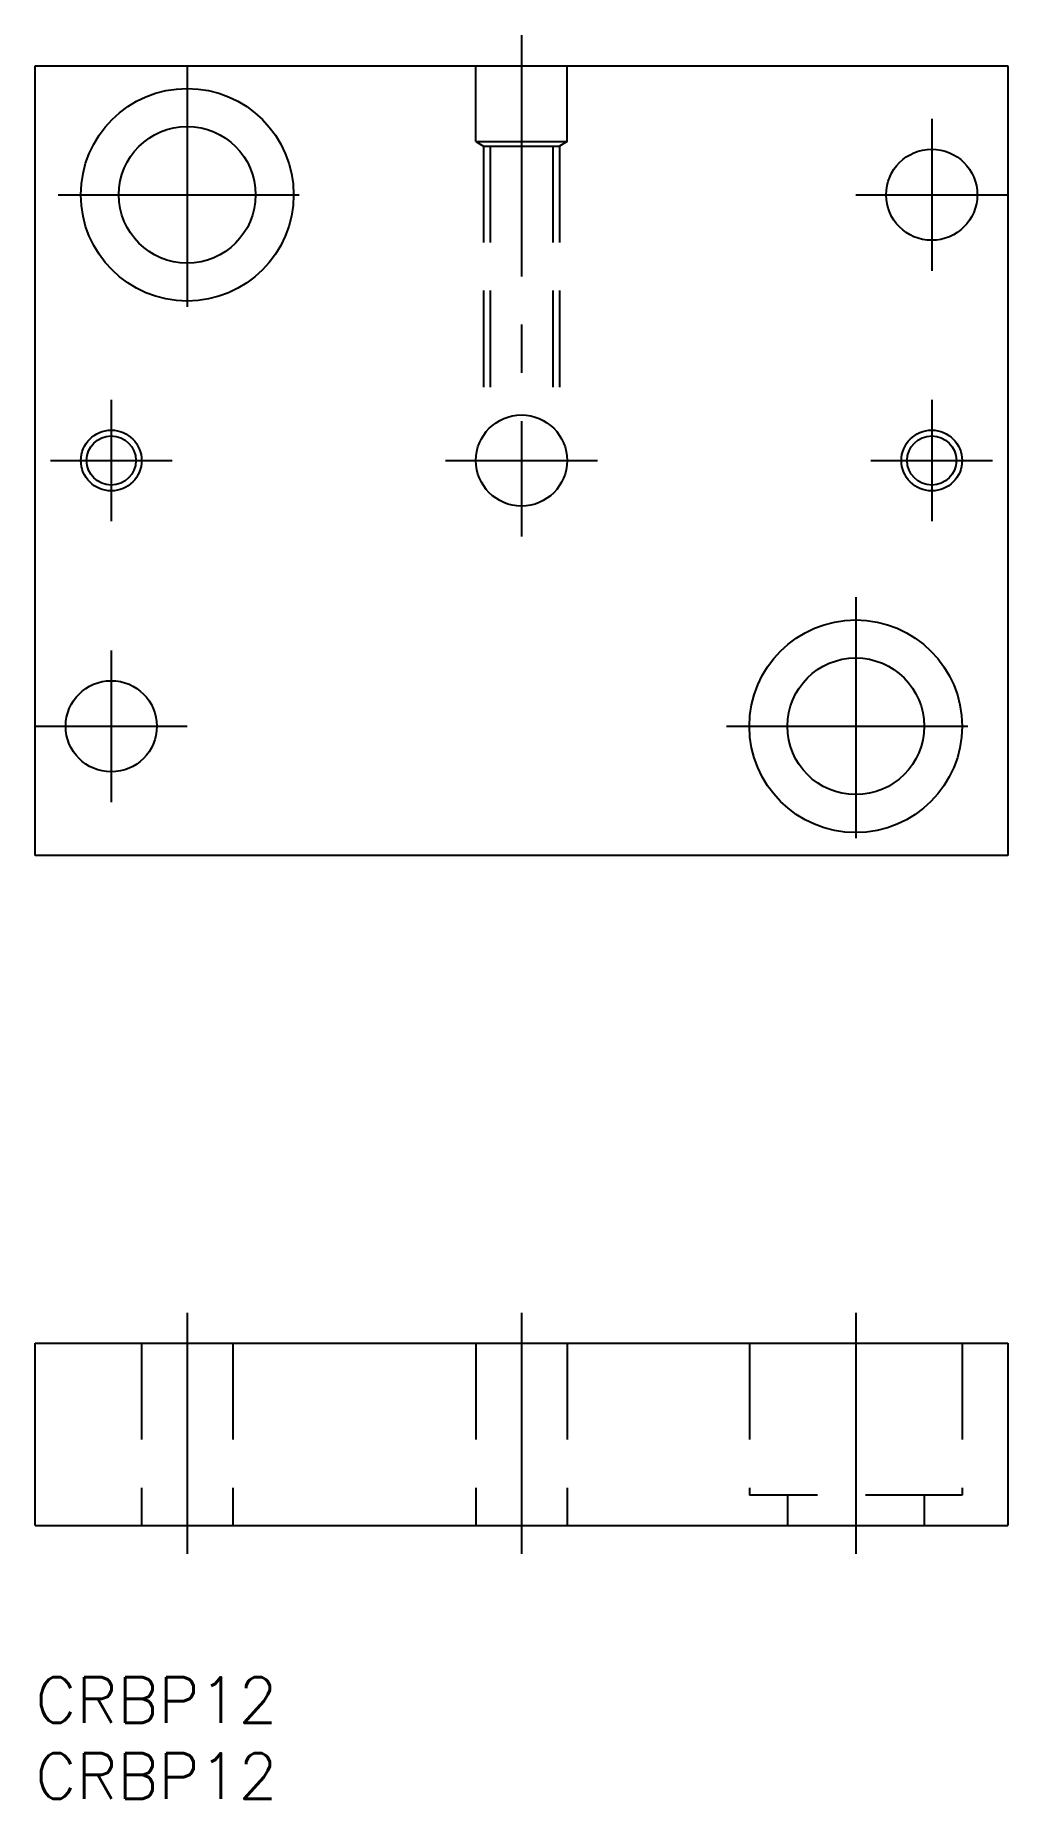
# Model space of a CAD drawing. Extents: x 0 to 64, y -8 to 108.
import ezdxf

# ---------------------------------------------------------------- set-up
doc = ezdxf.new("R2010")
doc.units = 0
doc.header["$LTSCALE"] = 0.5
doc.linetypes.add('CENTER', pattern=[50.8, 31.75, -6.35, 6.35, -6.35])
doc.linetypes.add('DASHED', pattern=[19.05, 12.7, -6.35])
for name, color, linetype in [('MSM_CENTER', 1, 'CENTER'), ('MSM_CONTINUOUS', 7, 'CONTINUOUS'), ('MSM_DASHED', 4, 'DASHED'), ('MSM_NARROW', 5, 'CONTINUOUS'), ('MSM_PART_NUMBER', 7, 'CONTINUOUS')]:
    doc.layers.add(name, color=color, linetype=linetype)
doc.styles.get("Standard").update_dxf_attribs({"font": 'txt.shx', "height": 3, "bigfont": 'bigfont.shx'})

# ---------------------------------------------------------------- blocks, each defined once
blk = doc.blocks.new('*U2')
at = {"layer": 'MSM_PART_NUMBER'}
blk.add_text('CRBP12', height=3, dxfattribs=at).set_placement((0, -3))
blk = doc.blocks.new('*U3')
at = {"layer": 'MSM_PART_NUMBER'}
blk.add_text('CRBP12', height=3, dxfattribs=at).set_placement((0, -8))

msp = doc.modelspace()

# ---------------------------------------------------------------- linework, layer by layer
at = {"layer": 'MSM_CENTER'}
for p, q in [((32, 108.12), (32, 75.12)), ((10, 106.12), (10, 89.12)), ((59, 102.62), (59, 92.62)), ((1.5, 97.62), (18.5, 97.62)), ((54, 97.62), (64, 97.62)), ((5, 84.12), (5, 76.12)), ((59, 84.12), (59, 76.12)), ((1, 80.12), (9, 80.12)), ((27, 80.12), (37, 80.12)), ((55, 80.12), (63, 80.12)), ((54, 71.12), (54, 54.12)), ((5, 67.62), (5, 57.62)), ((0, 62.62), (10, 62.62)), ((45.5, 62.62), (62.5, 62.62)), ((10, 24), (10, 8)), ((32, 24), (32, 8)), ((54, 24), (54, 8))]:
    msp.add_line(p, q, dxfattribs=at)
at = {"layer": 'MSM_CONTINUOUS'}
for p, q in [((0, 106.12), (64, 106.12)), ((0, 54.12), (0, 106.12)), ((64, 106.12), (64, 54.12)), ((64, 54.12), (0, 54.12)), ((0, 22), (64, 22)), ((0, 10), (0, 22)), ((64, 22), (64, 10)), ((0, 10), (64, 10))]:
    msp.add_line(p, q, dxfattribs=at)
for centre, radius in [((10, 97.62), 7), ((10, 97.62), 4.5), ((59, 97.62), 3), ((32, 80.12), 3), ((5, 80.12), 1.62), ((59, 80.12), 1.62), ((54, 62.62), 7), ((54, 62.62), 4.5), ((5, 62.62), 3)]:
    msp.add_circle(centre, radius, dxfattribs=at)
at = {"layer": 'MSM_DASHED'}
for p, q in [((29, 101.12), (29, 106.12)), ((35, 101.12), (35, 106.12)), ((29, 101.12), (29.5, 100.83)), ((29, 101.12), (35, 101.12)), ((35, 101.12), (34.5, 100.83)), ((29.5, 100.83), (34.5, 100.83)), ((29.5, 100.83), (29.5, 81.78)), ((29.93, 100.83), (29.93, 82.3)), ((34.07, 100.83), (34.07, 82.3)), ((34.5, 100.83), (34.5, 81.78)), ((7, 22), (7, 10)), ((13, 22), (13, 10)), ((29, 22), (29, 10)), ((35, 22), (35, 10)), ((47, 22), (47, 12)), ((61, 22), (61, 12)), ((61, 12), (47, 12)), ((49.5, 12), (49.5, 10)), ((58.5, 12), (58.5, 10))]:
    msp.add_line(p, q, dxfattribs=at)
at = {"layer": 'MSM_NARROW'}
for centre in [(5, 80.12), (59, 80.12)]:
    msp.add_circle(centre, 2, dxfattribs=at)

# ---------------------------------------------------------------- block references
at = {"layer": 'MSM_CONTINUOUS'}
for name in ['*U2', '*U3']:
    msp.add_blockref(name, (0, 0), dxfattribs=at)

doc.saveas('drawing.dxf')
